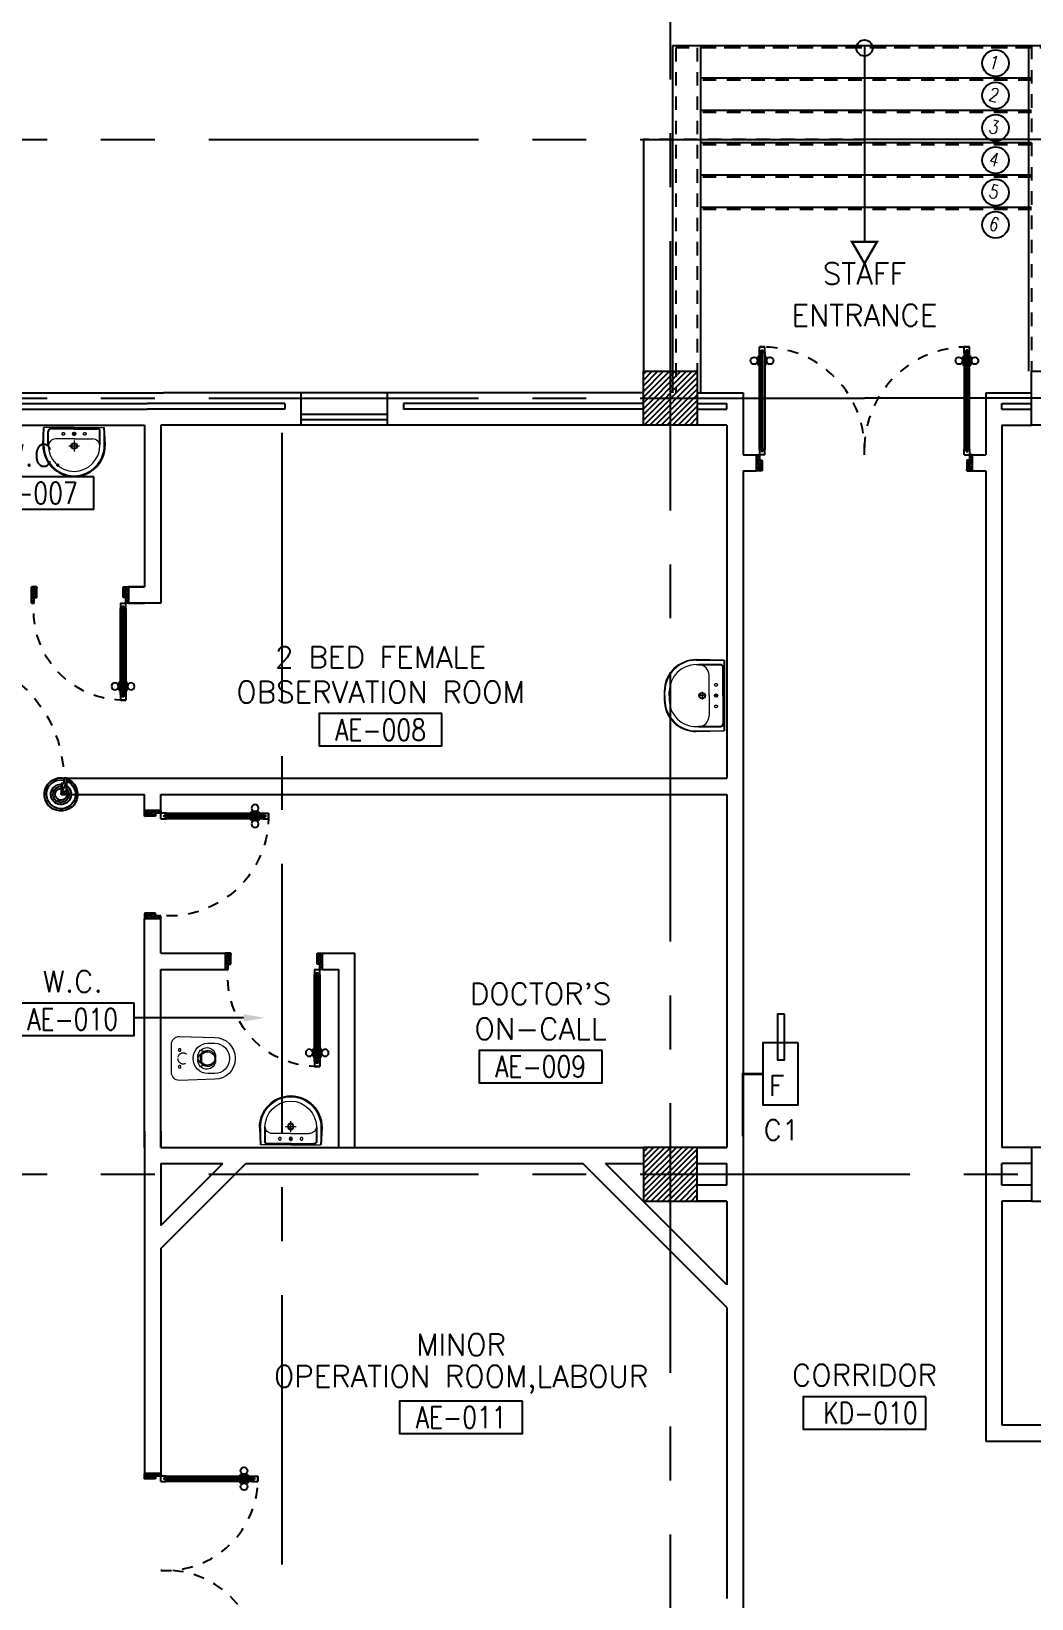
# Model space of a CAD drawing. Extents: x 417866.9 to 417960.2, y 43448 to 43538.2.
# Drawn here: x 417881.97 to 417891.25, y 43514.56 to 43529.1 of the extents above; entities that cross this region are included whole.
import ezdxf
from ezdxf.enums import TextEntityAlignment as Align

# ---------------------------------------------------------------- set-up
doc = ezdxf.new("R2010")
doc.units = 0
doc.header["$MEASUREMENT"] = 0
doc.header["$PDMODE"] = 3
doc.header["$PDSIZE"] = 0.1
for name, pattern in [('CENTERX2', [4, 2.5, -0.5, 0.5, -0.5]), ('DASHED', [0.75, 0.5, -0.25]), ('HIDDEN', [0.375, 0.25, -0.125]), ('HIDDEN2', [0.1875, 0.125, -0.0625])]:
    doc.linetypes.add(name, pattern=pattern)
doc.layers.get('0').update_dxf_attribs({"color": 11, "linetype": 'CONTINUOUS'})
doc.layers.get('DEFPOINTS').update_dxf_attribs({"color": 11, "linetype": 'CONTINUOUS'})
for name, color, linetype in [('AX-DIM', 11, 'CONTINUOUS'), ('AXES', 11, 'CENTERX2'), ('CANOPY-LN', 11, 'CONTINUOUS'), ('COL', 11, 'CONTINUOUS'), ('DOOR', 11, 'CONTINUOUS'), ('DOOR-DIM', 11, 'CONTINUOUS'), ('E-CCTV', 4, 'CONTINUOUS'), ('FIX', 11, 'CONTINUOUS'), ('HAT', 11, 'CONTINUOUS'), ('INSUL', 11, 'CONTINUOUS'), ('RM-BOX', 11, 'CONTINUOUS'), ('RM-IND', 11, 'CONTINUOUS'), ('RM-NAME', 11, 'CONTINUOUS'), ('RM-NO', 11, 'CONTINUOUS'), ('STR', 11, 'CONTINUOUS'), ('WALL', 11, 'CONTINUOUS'), ('WIN', 11, 'CONTINUOUS')]:
    doc.layers.add(name, color=color, linetype=linetype)
doc.styles.add('ROMANS', font='ROMANS.shx', dxfattribs={"width": 0.6})
doc.dimstyles.new('STANDARD in', dxfattribs={"dimtxt": 0.2, "dimasz": 0.1, "dimexe": 0.07, "dimexo": 0.05, "dimgap": 0.1, "dimtad": 1, "dimdec": 0, "dimlfac": 1000, "dimzin": 0, "dimdsep": 46, "dimtxsty": 'ROMANS', "dimblk": 'ARCHTICK', "dimcen": 0.05, "dimdle": 0.05, "dimclrd": 7, "dimclre": 7, "dimclrt": 2, "dimadec": 0, "dimazin": 0, "dimtfac": 1, "dimtdec": 0, "dimtmove": 2, "dimatfit": 3, "dimldrblk": 'ARCHTICK', "dimfxl": 0, "dimtolj": 1, "dimtzin": 0, "dimarcsym": 0})

# ---------------------------------------------------------------- blocks, each defined once
blk = doc.blocks.new('RM1')
at = {"layer": 'RM-BOX'}
blk.add_lwpolyline([(570, -200), (-570, -200), (-570, -500), (570, -500)], close=True, dxfattribs=at)
at = {"layer": 'RM-NAME', "style": 'ROMANS'}
for tag, p in [('ROOMNAME1', (0, 324)), ('ROOMNAME2', (0, 0))]:
    blk.add_attdef(tag, text='', height=200, dxfattribs=at).set_placement(p, align=Align.MIDDLE)
at = {"layer": 'RM-NO', "style": 'ROMANS', "width": 0.8}
blk.add_attdef('ROOMNO', text='', height=200, dxfattribs=at).set_placement((0, -350), align=Align.MIDDLE)
blk = doc.blocks.new('*X44')
at = {"color": 0}
for p, q in [((80579, 62336), (81044, 62801)), ((80579, 62389), (80991, 62801)), ((80579, 62442), (80938, 62801)), ((80579, 62495), (80885, 62801)), ((80579, 62548), (80832, 62801)), ((80579, 62601), (80779, 62801)), ((80579, 62654), (80726, 62801)), ((80579, 62707), (80673, 62801)), ((80579, 62760), (80620, 62801)), ((80597, 62301), (81079, 62783)), ((80650, 62301), (81079, 62730)), ((80703, 62301), (81079, 62677)), ((80756, 62301), (81079, 62624)), ((80810, 62301), (81079, 62571)), ((80863, 62301), (81079, 62518)), ((80916, 62301), (81079, 62465)), ((80969, 62301), (81079, 62412)), ((81022, 62301), (81079, 62359)), ((81075, 62301), (81079, 62306))]:
    blk.add_line(p, q, dxfattribs=at)
blk = doc.blocks.new('A$C010A25D0')
at = {"layer": 'DOOR', "color": 0, "linetype": 'ByBlock'}
for p, q in [((83, 2031), (83, 2038)), ((173, 2038), (83, 2038)), ((95, 2038), (95, 2047)), ((95, 2047), (160, 2047)), ((95, 2038), (160, 2038)), ((160, 2038), (160, 2047)), ((173, 2031), (173, 2038)), ((1000, 2056), (1000, 2031)), ((1000, 2056), (1150, 2056)), ((1150, 2006), (1150, 2056)), ((0, 2031), (0, 1981)), ((0, 1981), (0, 2031)), ((50, 2031), (0, 2031)), ((50, 1981), (0, 1981)), ((30, 2014), (30, 1998)), ((50, 2014), (30, 2014)), ((50, 1998), (30, 1998)), ((50, 2031), (50, 2014)), ((50, 1998), (50, 1981)), ((83, 1981), (83, 1974)), ((173, 1974), (83, 1974)), ((95, 1974), (95, 1965)), ((95, 1974), (160, 1974)), ((95, 1965), (160, 1965)), ((160, 1974), (160, 1965)), ((173, 1981), (173, 1974)), ((950, 2014), (950, 2031)), ((950, 2031), (1000, 2031)), ((970, 2014), (950, 2014)), ((950, 1981), (950, 1998)), ((950, 1998), (970, 1998)), ((1000, 1981), (950, 1981)), ((970, 1998), (970, 2014)), ((1000, 1981), (1000, 2031)), ((1000, 2031), (1050, 2031)), ((1050, 2031), (1050, 2006)), ((1050, 2006), (1150, 2006)), ((95, 147), (160, 147)), ((95, 138), (95, 147)), ((160, 138), (160, 147)), ((50, 131), (0, 131)), ((0, 131), (0, 81)), ((0, 81), (0, 131)), ((50, 81), (0, 81)), ((50, 114), (30, 114)), ((30, 98), (30, 114)), ((50, 98), (30, 98)), ((50, 114), (50, 131)), ((50, 81), (50, 98)), ((173, 138), (83, 138)), ((83, 131), (83, 138)), ((83, 81), (83, 74)), ((173, 74), (83, 74)), ((95, 138), (160, 138)), ((95, 74), (160, 74)), ((95, 74), (95, 65)), ((95, 65), (160, 65)), ((160, 74), (160, 65)), ((173, 131), (173, 138)), ((173, 81), (173, 74)), ((1000, 131), (950, 131)), ((950, 131), (950, 114)), ((950, 114), (970, 114)), ((970, 98), (950, 98)), ((950, 98), (950, 81)), ((950, 81), (1000, 81)), ((970, 114), (970, 98)), ((1000, 131), (1000, 81)), ((1000, 56), (1000, 81)), ((1000, 81), (1050, 81)), ((1000, 56), (1150, 56)), ((1050, 81), (1050, 106)), ((1050, 106), (1150, 106)), ((1150, 106), (1150, 56))]:
    blk.add_line(p, q, dxfattribs=at)
at = {"layer": 'DOOR', "color": 9, "linetype": 'ByBlock'}
for p, q in [((1150, 2006), (1037, 2056)), ((1150, 2006), (1110, 2056)), ((1150, 2006), (1050, 2019)), ((1150, 106), (1037, 56)), ((1150, 106), (1050, 93)), ((1150, 106), (1110, 56))]:
    blk.add_line(p, q, dxfattribs=at)
at = {"layer": 'DOOR', "linetype": 'ByBlock'}
for p, q in [((950, 2031), (50, 2031)), ((950, 2014), (50, 2014)), ((950, 1998), (50, 1998)), ((50, 1981), (950, 1981)), ((50, 131), (950, 131)), ((950, 114), (50, 114)), ((950, 98), (50, 98)), ((950, 81), (50, 81)), ((1150, 56), (1000, 56))]:
    blk.add_line(p, q, dxfattribs=at)
at = {"layer": 'DOOR', "color": 0, "linetype": 'ByBlock'}
for centre in [(128, 2079), (128, 1932), (128, 179), (128, 32)]:
    blk.add_circle(centre, 32.4, dxfattribs=at)
at = {"layer": 'DOOR', "color": 9, "linetype": 'ByBlock'}
for centre, radius, start, end in [((1150, 2006), 154, 161.1053, 166.2858), ((1150, 2006), 134, 158.1598, 169.28), ((1150, 2006), 114, 154.0838, 167.3774), ((1150, 2006), 94.4, 148.0182, 180), ((1150, 2006), 74.4, 137.7764, 180), ((1150, 2006), 54.4, 113.2074, 180), ((1150, 2006), 34.4, 90, 180), ((1150, 2006), 14.4, 90, 180), ((1150, 106), 154, 193.7142, 198.8947), ((1150, 106), 134, 190.72, 201.8402), ((1150, 106), 114, 192.6226, 205.9162), ((1150, 106), 94.4, 180, 211.9818), ((1150, 106), 74.4, 180, 222.2236), ((1150, 106), 54.4, 180, 246.7926), ((1150, 106), 34.4, 180, 270), ((1150, 106), 14.4, 180, 270)]:
    blk.add_arc(centre, radius, start, end, dxfattribs=at)
at = {"layer": 'DOOR', "linetype": 'HIDDEN', "ltscale": 0.5}
for centre, start, end in [((951, 2006), 178.494, 272.9568), ((951, 106), 87.0432, 181.506)]:
    blk.add_arc(centre, 951, start, end, dxfattribs=at)
at = {"layer": 'WALL'}
blk.add_line((1000, 56), (1150, 56), dxfattribs=at)
blk = doc.blocks.new('*X43')
at = {"color": 0}
for p, q in [((80579, 69548), (81032, 70001)), ((80579, 69601), (80979, 70001)), ((80579, 69654), (80926, 70001)), ((80579, 69707), (80873, 70001)), ((80579, 69760), (80820, 70001)), ((80579, 69814), (80767, 70001)), ((80579, 69867), (80714, 70001)), ((80579, 69920), (80661, 70001)), ((80579, 69973), (80608, 70001)), ((80585, 69501), (81079, 69995)), ((80638, 69501), (81079, 69942)), ((80691, 69501), (81079, 69889)), ((80744, 69501), (81079, 69836)), ((80797, 69501), (81079, 69783)), ((80850, 69501), (81079, 69730)), ((80903, 69501), (81079, 69677)), ((80956, 69501), (81079, 69624)), ((81009, 69501), (81079, 69571)), ((81062, 69501), (81079, 69518))]:
    blk.add_line(p, q, dxfattribs=at)
blk = doc.blocks.new('_ARCHTICK')
at = {"color": 0, "linetype": 'ByBlock', "const_width": 0.15}
blk.add_lwpolyline([(-0.5, -0.5), (0.5, 0.5)], dxfattribs=at)
blk = doc.blocks.new('*D136')
at = {"layer": 'AX-DIM', "color": 7, "lineweight": -2}
for p, q in [((417873.497, 43534.597), (417873.497, 43537.15)), ((417948.187, 43524.951), (417948.187, 43537.15)), ((417873.447, 43537.08), (417948.237, 43537.08))]:
    blk.add_line(p, q, dxfattribs=at)
at = {"layer": 'DEFPOINTS', "color": 0}
for p in [(417948.187, 43537.08), (417873.497, 43534.547), (417948.187, 43524.901)]:
    blk.add_point(p, dxfattribs=at)
at = {"layer": 'AX-DIM', "color": 7, "lineweight": -2, "xscale": 0.1, "yscale": 0.1, "zscale": 0.1, "rotation": 180}
blk.add_blockref('_ARCHTICK', (417873.497, 43537.08), dxfattribs=at)
at = {"layer": 'AX-DIM', "color": 7, "lineweight": -2, "xscale": 0.1, "yscale": 0.1, "zscale": 0.1}
blk.add_blockref('_ARCHTICK', (417948.187, 43537.08), dxfattribs=at)
at = {"layer": 'AX-DIM', "color": 2, "insert": (417910.842, 43537.28), "char_height": 0.2, "attachment_point": 5, "style": 'ROMANS'}
blk.add_mtext('\\A1;74690', dxfattribs=at)
blk = doc.blocks.new('A$C24ED45A6')
at = {"layer": 'DOOR', "color": 0, "linetype": 'ByBlock'}
for p, q in [((909, 1055), (909, 990)), ((918, 1055), (909, 1055)), ((918, 978), (918, 1068)), ((925, 1068), (918, 1068)), ((918, 1055), (918, 990)), ((925, 1100), (925, 1150)), ((925, 1150), (975, 1150)), ((975, 1150), (925, 1150)), ((942, 1100), (925, 1100)), ((942, 1100), (942, 1120)), ((958, 1120), (942, 1120)), ((958, 1100), (958, 1120)), ((975, 1100), (958, 1100)), ((975, 1100), (975, 1150)), ((975, 1068), (982, 1068)), ((982, 978), (982, 1068)), ((982, 1055), (982, 990)), ((982, 1055), (991, 1055)), ((991, 1055), (991, 990)), ((918, 990), (909, 990)), ((925, 978), (918, 978)), ((975, 978), (982, 978)), ((982, 990), (991, 990)), ((0, 0), (0, 150)), ((0, 150), (25, 150)), ((25, 150), (25, 100)), ((925, 150), (925, 200)), ((925, 200), (942, 200)), ((925, 150), (975, 150)), ((942, 200), (942, 180)), ((942, 180), (958, 180)), ((958, 180), (958, 200)), ((958, 200), (975, 200)), ((975, 200), (975, 150)), ((1000, 150), (975, 150)), ((975, 150), (975, 100)), ((1000, 150), (1000, 0)), ((50, 0), (0, 0)), ((25, 100), (50, 100)), ((50, 100), (50, 0)), ((975, 100), (950, 100)), ((950, 100), (950, 0)), ((950, 0), (1000, 0))]:
    blk.add_line(p, q, dxfattribs=at)
at = {"layer": 'DOOR', "linetype": 'ByBlock'}
for p, q in [((925, 1100), (925, 200)), ((942, 200), (942, 1100)), ((958, 200), (958, 1100)), ((975, 200), (975, 1100))]:
    blk.add_line(p, q, dxfattribs=at)
at = {"layer": 'DOOR', "color": 9, "linetype": 'ByBlock'}
for p, q in [((50, 0), (0, 114)), ((50, 0), (0, 40)), ((50, 0), (37, 100)), ((950, 0), (1000, 114)), ((950, 0), (963, 100)), ((950, 0), (1000, 40))]:
    blk.add_line(p, q, dxfattribs=at)
at = {"layer": 'DOOR', "color": 0, "linetype": 'ByBlock'}
for centre in [(876, 1023), (1024, 1023)]:
    blk.add_circle(centre, 32.4, dxfattribs=at)
at = {"layer": 'DOOR', "linetype": 'HIDDEN', "ltscale": 0.5}
blk.add_arc((950, 222), 928, 88.456, 184.4816, dxfattribs=at)
at = {"layer": 'DOOR', "color": 9, "linetype": 'ByBlock'}
for centre, radius, start, end in [((50, 0), 154, 103.7142, 108.8947), ((950, 0), 154, 71.1053, 76.2858), ((50, 0), 134, 100.72, 111.8402), ((50, 0), 114, 102.6226, 115.9162), ((50, 0), 94.4, 90, 121.9818), ((50, 0), 74.4, 90, 132.2236), ((50, 0), 54.4, 90, 156.7926), ((50, 0), 34.4, 90, 180), ((50, 0), 14.4, 90, 180), ((950, 0), 94.4, 58.0182, 90), ((950, 0), 74.4, 47.7764, 90), ((950, 0), 54.4, 23.2074, 90), ((950, 0), 34.4, 0, 90), ((950, 0), 14.4, 0, 90), ((950, 0), 134, 68.1598, 79.28), ((950, 0), 114, 64.0838, 77.3774)]:
    blk.add_arc(centre, radius, start, end, dxfattribs=at)
at = {"layer": 'WALL'}
blk.add_line((1000, 0), (1000, 150), dxfattribs=at)
blk = doc.blocks.new('A$C272A55A0')
at = {"layer": 'DOOR', "color": 0, "linetype": 'ByBlock'}
for p, q in [((0, 900), (0, 1050)), ((50, 1050), (0, 1050)), ((50, 950), (50, 1050)), ((1750, 950), (1750, 1050)), ((1750, 1050), (1800, 1050)), ((1800, 1050), (1800, 900)), ((0, 900), (25, 900)), ((25, 950), (50, 950)), ((25, 900), (25, 950)), ((75, 900), (25, 900)), ((25, 850), (25, 900)), ((75, 900), (75, 850)), ((1725, 900), (1775, 900)), ((1725, 900), (1725, 850)), ((1775, 950), (1750, 950)), ((1775, 900), (1775, 950)), ((1800, 900), (1775, 900)), ((1775, 850), (1775, 900)), ((42, 850), (25, 850)), ((58, 870), (42, 870)), ((42, 870), (42, 850)), ((58, 850), (58, 870)), ((75, 850), (58, 850)), ((1725, 850), (1742, 850)), ((1742, 870), (1758, 870)), ((1742, 850), (1742, 870)), ((1758, 870), (1758, 850)), ((1758, 850), (1775, 850)), ((1718, 160), (1709, 160)), ((1709, 95), (1709, 160)), ((1725, 173), (1718, 173)), ((1718, 173), (1718, 83)), ((1718, 95), (1718, 160)), ((1775, 173), (1782, 173)), ((1782, 173), (1782, 83)), ((1782, 160), (1791, 160)), ((1782, 95), (1782, 160)), ((1791, 95), (1791, 160)), ((25, 50), (42, 50)), ((25, 50), (25, 0)), ((25, 0), (75, 0)), ((75, 0), (25, 0)), ((42, 50), (42, 30)), ((42, 30), (58, 30)), ((58, 50), (75, 50)), ((58, 50), (58, 30)), ((75, 50), (75, 0)), ((1718, 95), (1709, 95)), ((1725, 83), (1718, 83)), ((1742, 50), (1725, 50)), ((1725, 50), (1725, 0)), ((1775, 0), (1725, 0)), ((1725, 0), (1775, 0)), ((1742, 50), (1742, 30)), ((1758, 30), (1742, 30)), ((1775, 50), (1758, 50)), ((1758, 50), (1758, 30)), ((1775, 83), (1782, 83)), ((1775, 50), (1775, 0)), ((1782, 95), (1791, 95))]:
    blk.add_line(p, q, dxfattribs=at)
at = {"layer": 'DOOR', "color": 9, "linetype": 'ByBlock'}
for p, q in [((50, 1050), (0, 1010)), ((50, 1050), (0, 937)), ((50, 1050), (37, 950)), ((1750, 1050), (1800, 1010)), ((1750, 1050), (1800, 937)), ((1750, 1050), (1763, 950))]:
    blk.add_line(p, q, dxfattribs=at)
at = {"layer": 'DOOR', "linetype": 'ByBlock'}
for p, q in [((25, 850), (25, 50)), ((42, 850), (42, 50)), ((58, 850), (58, 50)), ((75, 50), (75, 850)), ((1725, 50), (1725, 850)), ((1742, 850), (1742, 50)), ((1758, 850), (1758, 50)), ((1775, 850), (1775, 50))]:
    blk.add_line(p, q, dxfattribs=at)
at = {"layer": 'DOOR', "color": 0, "linetype": 'ByBlock'}
for centre in [(1676, 128), (1824, 128)]:
    blk.add_circle(centre, 32.4, dxfattribs=at)
at = {"layer": 'DOOR', "color": 9, "linetype": 'ByBlock'}
for centre, radius, start, end in [((50, 1050), 54.4, 203.2074, 270), ((50, 1050), 34.4, 180, 270), ((50, 1050), 14.4, 180, 270), ((1750, 1050), 14.4, 270, 0), ((1750, 1050), 34.4, 270, 0), ((1750, 1050), 54.4, 270, 336.7926), ((50, 1050), 74.4, 227.7764, 270), ((50, 1050), 94.4, 238.0182, 270), ((50, 1050), 114, 244.0838, 257.3774), ((50, 1050), 134, 248.1598, 259.28), ((50, 1050), 154, 251.1053, 256.2858), ((1750, 1050), 74.4, 270, 312.2236), ((1750, 1050), 94.4, 270, 301.9818), ((1750, 1050), 114, 282.6226, 295.9162), ((1750, 1050), 134, 280.72, 291.8402), ((1750, 1050), 154, 283.7142, 288.8947)]:
    blk.add_arc(centre, radius, start, end, dxfattribs=at)
at = {"layer": 'DOOR', "linetype": 'HIDDEN', "ltscale": 0.5}
for centre, start, end in [((50, 851), 268.3174, 3.2965), ((1750, 851), 176.7035, 271.6826)]:
    blk.add_arc(centre, 851, start, end, dxfattribs=at)
at = {"layer": 'WALL', "linetype": 'ByBlock'}
blk.add_line((1800, 900), (1800, 1050), dxfattribs=at)
blk = doc.blocks.new('LAV1')
at = {"layer": 'FIX', "linetype": 'ByBlock', "ltscale": 0.3}
for p, q in [((-287, 210), (-280, 50)), ((-240, 210), (-240, 85)), ((240, 210), (240, 85)), ((287, 210), (280, 50)), ((0, 60), (-215, 60)), ((0, 60), (215, 60))]:
    blk.add_line(p, q, dxfattribs=at)
at = {"layer": 'FIX', "linetype": 'Continuous', "lineweight": 20}
for p, q in [((-280, 210), (-280, 50)), ((0, 155), (-170, 155)), ((0, 155), (170, 155)), ((280, 210), (280, 50)), ((0, 50), (-280, 50)), ((0, 50), (-247, 50)), ((0, 50), (280, 50)), ((0, 50), (247, 50))]:
    blk.add_line(p, q, dxfattribs=at)
at = {"layer": 'FIX', "linetype": 'DASHED', "lineweight": 20, "ltscale": 0.05}
for p, q in [((50, 220), (-50, 220)), ((0, 170), (0, 270)), ((0, 170), (0, 270))]:
    blk.add_line(p, q, dxfattribs=at)
at = {"layer": 'FIX', "lineweight": 20}
for p, q in [((16, 107), (-15, 107)), ((0, 92), (0, 123))]:
    blk.add_line(p, q, dxfattribs=at)
for centre, radius in [((0, 220), 29.5), ((0, 220), 22.5), ((0, 107), 15.5)]:
    blk.add_circle(centre, radius, dxfattribs=at)
at = {"layer": 'FIX', "linetype": 'HIDDEN', "lineweight": 20, "ltscale": 0.05}
for centre in [(-100, 107), (100, 107)]:
    blk.add_circle(centre, 12.4, dxfattribs=at)
at = {"layer": 'FIX', "linetype": 'ByBlock', "ltscale": 0.3}
for centre, radius, start, end in [((5, 212), 292, 90.9964, 180.3903), ((-5, 212), 292, 359.6097, 89.0036), ((-215, 85), 25, 180, 270), ((215, 85), 25, 270, 0)]:
    blk.add_arc(centre, radius, start, end, dxfattribs=at)
at = {"layer": 'FIX', "linetype": 'Continuous', "lineweight": 20}
for centre, radius, start, end in [((5, 212), 285, 91.0202, 180.4), ((5, 212), 245, 91.1813, 180.4657), ((-5, 212), 285, 359.6, 88.9798), ((-5, 212), 245, 359.5343, 88.8187), ((-170, 225), 70, 180, 270), ((170, 225), 70, 270, 0)]:
    blk.add_arc(centre, radius, start, end, dxfattribs=at)
blk = doc.blocks.new('WC1')
at = {"layer": 'FIX', "lineweight": 20}
for p, q in [((35, 204), (-293, 194)), ((-482, 5), (-482, -5)), ((-429, 5), (-429, -5)), ((-289, 24), (-295, 0)), ((-295, 0), (-289, -24)), ((-230, 141), (-293, 141)), ((-150, 76), (-245, 60)), ((-94, 5), (-94, -5)), ((108, 0), (108, 131)), ((108, -131), (108, 0)), ((-293, -141), (-230, -141)), ((-245, -60), (-150, -76)), ((-293, -194), (35, -204)), ((32, -204), (35, -204))]:
    blk.add_line(p, q, dxfattribs=at)
at = {"layer": 'FIX', "linetype": 'Continuous', "lineweight": 20}
blk.add_line((-175, -47), (-175, 45), dxfattribs=at)
at = {"layer": 'FIX', "linetype": 'HIDDEN2', "lineweight": 20, "ltscale": 0.3}
blk.add_circle((0, 0), 49.8, dxfattribs=at)
at = {"layer": 'FIX', "linetype": 'HIDDEN', "lineweight": 20, "ltscale": 0.05}
for centre in [(32, 78), (32, -77)]:
    blk.add_circle(centre, 11.6, dxfattribs=at)
at = {"layer": 'FIX', "lineweight": 20}
for centre, radius, start, end in [((-293, 5), 189, 90, 180), ((35, 131), 73, 360, 90), ((-293, 5), 136, 90, 180), ((-228, -7), 68.2, 128.9242, 152.8468), ((-219, -18), 82, 108.496, 128.9242), ((-230, 5), 136, 360, 90), ((-293, -5), 189, 180, 270), ((-293, -5), 136, 180, 270), ((-228, 7), 68.2, 207.1532, 231.0758), ((-219, 18), 82, 231.0758, 251.504), ((-230, -5), 136, 270, 0), ((35, -131), 73, 270, 0)]:
    blk.add_arc(centre, radius, start, end, dxfattribs=at)
at = {"layer": 'FIX', "linetype": 'Continuous', "lineweight": 20}
for centre, start, end in [((-198, 46), 357.6662, 91.6121), ((-197, -46), 268.3879, 2.3338)]:
    blk.add_arc(centre, 22.3, start, end, dxfattribs=at)
blk = doc.blocks.new('LAV-003')
at = {"layer": 'FIX', "linetype": 'ByBlock'}
blk.add_line((-328, -25), (328, -25), dxfattribs=at)
at = {"layer": 'FIX', "linetype": 'Continuous', "lineweight": 20}
for p, q in [((-328, -285), (-328, -25)), ((328, -285), (328, -25)), ((-288, -285), (-288, -265)), ((0, -165), (-187, -165)), ((0, -165), (187, -165)), ((287, -285), (287, -265)), ((0, -535), (-38, -535)), ((0, -575), (-38, -575)), ((0, -535), (38, -535)), ((0, -575), (38, -575))]:
    blk.add_line(p, q, dxfattribs=at)
at = {"layer": 'FIX', "linetype": 'ByBlock', "ltscale": 0.3}
for p, q in [((-288, -265), (-288, -60)), ((0, -35), (-262, -35)), ((0, -35), (262, -35)), ((287, -265), (287, -60))]:
    blk.add_line(p, q, dxfattribs=at)
at = {"layer": 'FIX', "lineweight": 20}
for p, q in [((-16, -101), (15, -101)), ((0, -85), (0, -116))]:
    blk.add_line(p, q, dxfattribs=at)
at = {"layer": 'FIX', "linetype": 'DASHED', "lineweight": 20, "ltscale": 0.04}
for p, q in [((-36, -230), (37, -230)), ((0, -194), (0, -266))]:
    blk.add_line(p, q, dxfattribs=at)
at = {"layer": 'FIX', "linetype": 'Continuous', "lineweight": 20}
blk.add_lwpolyline([(295, -25), (0, -25), (-328, -25), (-334, -285, 0.414214), (-38, -582), (0, -582), (38, -582, 0.414214), (334, -285), (328, -25), (0, -25)], format="xyb", dxfattribs=at)
at = {"layer": 'FIX', "linetype": 'HIDDEN', "lineweight": 20, "ltscale": 0.05}
for centre in [(-100, -101), (100, -101)]:
    blk.add_circle(centre, 12.4, dxfattribs=at)
at = {"layer": 'FIX', "lineweight": 20}
for centre, radius in [((0, -101), 15.5), ((0, -230), 29.5), ((0, -230), 22.5)]:
    blk.add_circle(centre, radius, dxfattribs=at)
at = {"layer": 'FIX', "linetype": 'ByBlock', "ltscale": 0.3}
for centre, start, end in [((-262, -60), 90, 180), ((262, -60), 0, 90)]:
    blk.add_arc(centre, 25, start, end, dxfattribs=at)
at = {"layer": 'FIX', "linetype": 'Continuous', "lineweight": 20}
for centre, radius, start, end in [((-38, -285), 290, 180, 270), ((-38, -285), 250, 180, 270), ((-187, -265), 100, 90, 180), ((38, -285), 290, 270, 0), ((38, -285), 250, 270, 0), ((187, -265), 100, 0, 90)]:
    blk.add_arc(centre, radius, start, end, dxfattribs=at)
blk = doc.blocks.new('DOOR100')
at = {"layer": 'DOOR', "color": 7, "linetype": 'ByBlock'}
for p, q in [((-91, 1205), (-91, 1140)), ((-82, 1205), (-91, 1205)), ((-82, 1128), (-82, 1218)), ((-75, 1218), (-82, 1218)), ((-82, 1205), (-82, 1140)), ((-75, 1250), (-75, 1300)), ((-75, 1300), (-25, 1300)), ((-25, 1300), (-75, 1300)), ((-58, 1250), (-75, 1250)), ((-58, 1250), (-58, 1270)), ((-42, 1270), (-58, 1270)), ((-42, 1250), (-42, 1270)), ((-25, 1250), (-42, 1250)), ((-25, 1250), (-25, 1300)), ((-25, 1218), (-18, 1218)), ((-18, 1128), (-18, 1218)), ((-18, 1205), (-18, 1140)), ((-18, 1205), (-9, 1205)), ((-9, 1205), (-9, 1140)), ((-82, 1140), (-91, 1140)), ((-75, 1128), (-82, 1128)), ((-25, 1128), (-18, 1128)), ((-18, 1140), (-9, 1140)), ((-1200, 0), (-1200, 150)), ((-1200, 150), (-1175, 150)), ((-1200, 150), (-1200, 0)), ((-1175, 150), (-1175, 100)), ((-75, 200), (-58, 200)), ((-75, 150), (-75, 200)), ((-75, 150), (-25, 150)), ((-58, 200), (-58, 180)), ((-58, 180), (-42, 180)), ((-42, 200), (-25, 200)), ((-42, 180), (-42, 200)), ((-25, 200), (-25, 150)), ((0, 150), (-25, 150)), ((-25, 150), (-25, 100)), ((0, 0), (0, 150)), ((0, 150), (0, 0)), ((-1150, 0), (-1200, 114)), ((-1150, 0), (-1200, 40)), ((-1150, 0), (-1200, 0)), ((-1175, 100), (-1150, 100)), ((-1150, 0), (-1163, 100)), ((-1150, 100), (-1150, 0)), ((-50, 0), (0, 114)), ((-50, 100), (-50, 0)), ((-50, 0), (-37, 100)), ((-25, 100), (-50, 100)), ((-50, 0), (0, 40)), ((-50, 0), (0, 0))]:
    blk.add_line(p, q, dxfattribs=at)
at = {"layer": 'DOOR', "linetype": 'ByBlock'}
for p, q in [((-75, 1250), (-75, 200)), ((-58, 200), (-58, 1250)), ((-42, 200), (-42, 1250)), ((-25, 200), (-25, 1250))]:
    blk.add_line(p, q, dxfattribs=at)
at = {"layer": 'DOOR', "color": 7, "linetype": 'ByBlock'}
for centre in [(-124, 1173), (24, 1173)]:
    blk.add_circle(centre, 32.4, dxfattribs=at)
at = {"layer": 'DOOR', "linetype": 'HIDDEN', "ltscale": 0.5}
blk.add_arc((-25, 150), 1150, 90, 180, dxfattribs=at)
at = {"layer": 'DOOR', "color": 7, "linetype": 'ByBlock'}
for centre, radius, start, end in [((-1150, 0), 154, 103.7142, 108.8947), ((-50, 0), 154, 71.1053, 76.2858), ((-1150, 0), 134, 100.72, 111.8402), ((-1150, 0), 94.4, 90, 121.9818), ((-1150, 0), 74.4, 90, 132.2236), ((-1150, 0), 54.4, 90, 156.7926), ((-1150, 0), 34.4, 90, 180), ((-1150, 0), 14.4, 90, 180), ((-50, 0), 94.4, 58.0182, 90), ((-50, 0), 74.4, 47.7764, 90), ((-50, 0), 54.4, 23.2074, 90), ((-50, 0), 34.4, 0, 90), ((-50, 0), 14.4, 0, 90), ((-50, 0), 134, 68.1598, 79.28), ((-50, 0), 114, 64.0838, 77.3774)]:
    blk.add_arc(centre, radius, start, end, dxfattribs=at)
blk = doc.blocks.new('DOOR90')
at = {"layer": 'DOOR', "color": 7, "linetype": 'ByBlock'}
for p, q in [((-150, 0), (0, 0)), ((-150, 0), (-150, -25)), ((0, -50), (-114, 0)), ((0, -50), (-40, 0)), ((0, -50), (0, 0)), ((-1000, -25), (-1050, -25)), ((-1050, -75), (-1050, -25)), ((-1050, -25), (-1050, -75)), ((-1000, -75), (-1050, -75)), ((-1000, -42), (-1020, -42)), ((-1020, -42), (-1020, -58)), ((-1000, -58), (-1020, -58)), ((-1000, -25), (-1000, -42)), ((-1000, -58), (-1000, -75)), ((-878, -18), (-968, -18)), ((-968, -25), (-968, -18)), ((-968, -75), (-968, -82)), ((-878, -82), (-968, -82)), ((-955, -9), (-890, -9)), ((-955, -18), (-955, -9)), ((-955, -18), (-890, -18)), ((-955, -82), (-890, -82)), ((-955, -82), (-955, -91)), ((-955, -91), (-890, -91)), ((-890, -18), (-890, -9)), ((-890, -82), (-890, -91)), ((-878, -25), (-878, -18)), ((-878, -75), (-878, -82)), ((-200, -25), (-150, -25)), ((-200, -42), (-200, -25)), ((-180, -42), (-200, -42)), ((-200, -58), (-180, -58)), ((-200, -75), (-200, -58)), ((-150, -75), (-200, -75)), ((-180, -58), (-180, -42)), ((-150, -25), (-100, -25)), ((-150, -75), (-150, -25)), ((-100, -25), (-100, -50)), ((0, -50), (-100, -37)), ((-100, -50), (0, -50)), ((0, -850), (-114, -900)), ((-100, -875), (-100, -850)), ((0, -850), (-100, -863)), ((-100, -850), (0, -850)), ((0, -850), (-40, -900)), ((0, -850), (0, -900)), ((-150, -875), (-100, -875)), ((-150, -900), (-150, -875)), ((-150, -900), (0, -900)), ((0, -900), (-150, -900))]:
    blk.add_line(p, q, dxfattribs=at)
at = {"layer": 'DOOR', "linetype": 'ByBlock'}
for p, q in [((-200, -25), (-1000, -25)), ((-200, -42), (-1000, -42)), ((-200, -58), (-1000, -58)), ((-1000, -75), (-200, -75))]:
    blk.add_line(p, q, dxfattribs=at)
at = {"layer": 'DOOR', "color": 7, "linetype": 'ByBlock'}
for centre in [(-923, 24), (-923, -124)]:
    blk.add_circle(centre, 32.4, dxfattribs=at)
for centre, radius, start, end in [((0, -50), 154, 161.1053, 166.2858), ((0, -50), 94.4, 148.0182, 180), ((0, -50), 134, 158.1598, 169.28), ((0, -50), 114, 154.0838, 167.3774), ((0, -50), 74.4, 137.7764, 180), ((0, -50), 54.4, 113.2074, 180), ((0, -50), 34.4, 90, 180), ((0, -50), 14.4, 90, 180), ((0, -850), 94.4, 180, 211.9818), ((0, -850), 74.4, 180, 222.2236), ((0, -850), 54.4, 180, 246.7926), ((0, -850), 34.4, 180, 270), ((0, -850), 14.4, 180, 270), ((0, -850), 154, 193.7142, 198.8947), ((0, -850), 134, 190.72, 201.8402)]:
    blk.add_arc(centre, radius, start, end, dxfattribs=at)
at = {"layer": 'DOOR', "linetype": 'HIDDEN', "ltscale": 0.5}
blk.add_arc((-222, -50), 828, 178.2701, 275.003, dxfattribs=at)

msp = doc.modelspace()

# ---------------------------------------------------------------- linework, layer by layer
at = {"layer": 'AXES'}
for p, q in [((417887.8966, 43448.6529), (417887.8966, 43537.5491)), ((417867.6171, 43528.0943), (417889.6966, 43528.0943)), ((417959.5194, 43528.0943), (417889.6966, 43528.0943)), ((417867.6171, 43525.6943), (417889.6966, 43525.6943)), ((417959.5194, 43525.6943), (417889.6966, 43525.6943)), ((417884.2966, 43466.8743), (417884.2966, 43525.4443)), ((417867.6171, 43518.4943), (417959.5152, 43518.4943))]:
    msp.add_line(p, q, dxfattribs=at)
at = {"layer": 'CANOPY-LN', "linetype": 'HIDDEN2'}
for p, q in [((417887.6466, 43528.0943), (417887.6466, 43525.9443)), ((417891.7466, 43528.0943), (417887.6466, 43528.0943))]:
    msp.add_line(p, q, dxfattribs=at)
at = {"layer": 'COL'}
for p, q in [((417887.6466, 43518.7443), (417887.6466, 43518.2443)), ((417888.1466, 43518.7443), (417887.6466, 43518.7443)), ((417888.1466, 43518.2443), (417888.1466, 43518.7443)), ((417887.6466, 43518.2443), (417888.1466, 43518.2443))]:
    msp.add_line(p, q, dxfattribs=at)
for points in [[(417887.6466, 43525.4443), (417887.6466, 43525.9443), (417888.1466, 43525.9443), (417888.1466, 43525.4443)], [(417891.2466, 43525.4443), (417891.2466, 43525.9443), (417891.7466, 43525.9443), (417891.7466, 43525.4443)], [(417891.2466, 43518.7443), (417891.2466, 43518.2443), (417891.7466, 43518.2443), (417891.7466, 43518.7443)]]:
    msp.add_lwpolyline(points, close=True, dxfattribs=at)
at = {"layer": 'E-CCTV', "color": 4, "const_width": 0.025}
msp.add_lwpolyline([(417888.7581, 43519.4261), (417888.5716, 43519.4261), (417888.5716, 43518.8477)], dxfattribs=at)
at = {"layer": 'E-CCTV', "color": 4, "linetype": 'Continuous'}
for points in [[(417888.9533, 43519.9834), (417888.9533, 43519.5535), (417888.8929, 43519.5535), (417888.8929, 43519.9834)], [(417889.0801, 43519.7155), (417889.0801, 43519.1366), (417888.7581, 43519.1366), (417888.7581, 43519.7155)]]:
    msp.add_3dface(points, dxfattribs=at)
at = {"layer": 'FIX', "color": 32, "linetype": 'ByBlock', "ltscale": 0.3}
for p, q in [((417882.0809, 43525.2613), (417882.0879, 43525.4213)), ((417882.1279, 43525.2613), (417882.1279, 43525.3863)), ((417882.3679, 43525.4113), (417882.1529, 43525.4113)), ((417882.3679, 43525.4113), (417882.5829, 43525.4113)), ((417882.6079, 43525.2613), (417882.6079, 43525.3863)), ((417882.6549, 43525.2613), (417882.6479, 43525.4213))]:
    msp.add_line(p, q, dxfattribs=at)
at = {"layer": 'FIX', "linetype": 'Continuous', "lineweight": 20}
for p, q in [((417882.0879, 43525.2613), (417882.0879, 43525.4213)), ((417882.3679, 43525.4213), (417882.0879, 43525.4213)), ((417882.3679, 43525.4213), (417882.1205, 43525.4213)), ((417882.3679, 43525.4213), (417882.6479, 43525.4213)), ((417882.3679, 43525.4213), (417882.6152, 43525.4213)), ((417882.6479, 43525.2613), (417882.6479, 43525.4213)), ((417882.3679, 43525.3163), (417882.1979, 43525.3163)), ((417882.3679, 43525.3163), (417882.5379, 43525.3163))]:
    msp.add_line(p, q, dxfattribs=at)
at = {"layer": 'FIX', "color": 32, "lineweight": 20}
for p, q in [((417882.3522, 43525.3638), (417882.3833, 43525.3638)), ((417882.3679, 43525.3794), (417882.3679, 43525.3483))]:
    msp.add_line(p, q, dxfattribs=at)
at = {"layer": 'FIX', "color": 32, "linetype": 'DASHED', "lineweight": 20, "ltscale": 0.05}
for p, q in [((417882.3183, 43525.2513), (417882.4183, 43525.2513)), ((417882.3683, 43525.3013), (417882.3683, 43525.2013)), ((417882.3683, 43525.3013), (417882.3683, 43525.2013))]:
    msp.add_line(p, q, dxfattribs=at)
at = {"layer": 'FIX', "color": 32, "linetype": 'HIDDEN', "lineweight": 20, "ltscale": 0.05}
for centre in [(417882.2679, 43525.3638), (417882.4679, 43525.3638)]:
    msp.add_circle(centre, 0.0124, dxfattribs=at)
at = {"layer": 'FIX', "lineweight": 20}
for centre, radius in [((417882.3679, 43525.3638), 0.0155), ((417882.3683, 43525.2513), 0.0295), ((417882.3683, 43525.2513), 0.0225)]:
    msp.add_circle(centre, radius, dxfattribs=at)
at = {"layer": 'FIX', "color": 32, "linetype": 'ByBlock', "ltscale": 0.3}
for centre, radius, start, end in [((417882.1529, 43525.3863), 0.025, 90, 180), ((417882.5829, 43525.3863), 0.025, 0, 90), ((417882.3729, 43525.2593), 0.2921, 179.60965, 269.00362), ((417882.3628, 43525.2593), 0.2921, 270.99638, 0.39035)]:
    msp.add_arc(centre, radius, start, end, dxfattribs=at)
at = {"layer": 'FIX', "linetype": 'Continuous', "lineweight": 20}
for centre, radius, start, end in [((417882.3729, 43525.2593), 0.2851, 179.60002, 268.97983), ((417882.3729, 43525.2593), 0.2451, 179.53434, 268.81866), ((417882.1979, 43525.2463), 0.07, 90, 180), ((417882.3628, 43525.2593), 0.2851, 271.02017, 0.39998), ((417882.3628, 43525.2593), 0.2451, 271.18134, 0.46566), ((417882.5379, 43525.2463), 0.07, 0, 90)]:
    msp.add_arc(centre, radius, start, end, dxfattribs=at)
at = {"layer": 'INSUL'}
for p, q in [((417880.9466, 43525.6443), (417883.0466, 43525.6443)), ((417880.9466, 43525.5943), (417883.0466, 43525.5943)), ((417884.3216, 43525.6443), (417883.0466, 43525.6443)), ((417884.3216, 43525.5943), (417883.0466, 43525.5943)), ((417884.3216, 43525.6443), (417884.3216, 43525.5943)), ((417887.6466, 43525.6443), (417885.4216, 43525.6443)), ((417885.4216, 43525.6443), (417885.4216, 43525.5943)), ((417887.6466, 43525.5943), (417885.4216, 43525.5943)), ((417888.1466, 43525.6443), (417888.4216, 43525.6443)), ((417888.1466, 43525.6443), (417888.4216, 43525.6443)), ((417888.1466, 43525.6443), (417888.4216, 43525.6443)), ((417888.1466, 43525.5943), (417888.4216, 43525.5943)), ((417888.1466, 43525.5943), (417888.4216, 43525.5943)), ((417888.1466, 43525.5943), (417888.4216, 43525.5943)), ((417888.4216, 43525.5943), (417888.4216, 43525.6443)), ((417888.4216, 43525.5943), (417888.4216, 43525.6443)), ((417888.4216, 43525.5943), (417888.4216, 43525.6443)), ((417888.4216, 43525.5943), (417888.4216, 43525.6443)), ((417890.9716, 43525.5943), (417890.9716, 43525.6443)), ((417890.9716, 43525.6443), (417891.2466, 43525.6443)), ((417890.9716, 43525.6443), (417891.2466, 43525.6443)), ((417890.9716, 43525.5943), (417890.9716, 43525.6443)), ((417890.9716, 43525.5943), (417890.9716, 43525.6443)), ((417890.9716, 43525.5943), (417891.2466, 43525.5943)), ((417890.9716, 43525.5943), (417891.2466, 43525.5943))]:
    msp.add_line(p, q, dxfattribs=at)
at = {"layer": 'RM-IND'}
msp.add_line((417883.9387, 43519.9457), (417882.9238, 43519.9457), dxfattribs=at)
msp.add_solid([(417883.9387, 43519.9123), (417883.9387, 43519.979), (417884.1387, 43519.9457)], dxfattribs=at)
at = {"layer": 'RM-NAME'}
msp.add_line((417887.6466, 43528.0943), (417887.6466, 43525.9443), dxfattribs=at)
at = {"layer": 'STR'}
for p, q in [((417887.9166, 43528.9643), (417887.9166, 43525.7443)), ((417891.4766, 43528.9643), (417887.9166, 43528.9643)), ((417888.1766, 43528.9643), (417888.1766, 43525.7443)), ((417891.2466, 43528.9643), (417888.1766, 43528.9643)), ((417889.6966, 43528.9643), (417889.6966, 43527.1443)), ((417891.2166, 43528.9643), (417891.2166, 43525.9443)), ((417891.2466, 43528.6643), (417888.1766, 43528.6643)), ((417891.2466, 43528.6643), (417888.1766, 43528.6643)), ((417891.2466, 43528.3643), (417888.1766, 43528.3643)), ((417891.2466, 43528.3643), (417888.1766, 43528.3643)), ((417891.2466, 43528.0643), (417888.1766, 43528.0643)), ((417891.2466, 43528.0643), (417888.1766, 43528.0643)), ((417891.2466, 43527.7643), (417888.1766, 43527.7643)), ((417891.2466, 43527.7643), (417888.1766, 43527.7643)), ((417891.2466, 43527.4643), (417888.1766, 43527.4643)), ((417891.2466, 43527.4643), (417888.1766, 43527.4643))]:
    msp.add_line(p, q, dxfattribs=at)
at = {"layer": 'STR', "linetype": 'HIDDEN2'}
for p, q in [((417887.9466, 43528.9443), (417887.9466, 43525.7443)), ((417891.4466, 43528.9443), (417887.9466, 43528.9443)), ((417888.1466, 43528.9443), (417888.1466, 43525.9443)), ((417891.2466, 43528.9443), (417888.1466, 43528.9443)), ((417891.2466, 43528.9643), (417891.2466, 43525.9443)), ((417891.2466, 43528.6443), (417888.1466, 43528.6443)), ((417891.2466, 43528.6443), (417888.1466, 43528.6443)), ((417891.2466, 43528.3443), (417888.1466, 43528.3443)), ((417891.2466, 43528.3443), (417888.1466, 43528.3443)), ((417891.2466, 43528.0443), (417888.1466, 43528.0443)), ((417891.2466, 43528.0443), (417888.1466, 43528.0443)), ((417891.2466, 43527.7443), (417888.1466, 43527.7443)), ((417891.2466, 43527.7443), (417888.1466, 43527.7443)), ((417891.2466, 43527.4443), (417888.1466, 43527.4443)), ((417891.2466, 43527.4443), (417888.1466, 43527.4443))]:
    msp.add_line(p, q, dxfattribs=at)
at = {"layer": 'STR', "const_width": 0.0215}
msp.add_lwpolyline([(417889.8121, 43527.1443), (417889.5811, 43527.1443), (417889.6966, 43526.9443)], close=True, dxfattribs=at)
msp.add_lwpolyline([(417889.8121, 43527.1443), (417889.5811, 43527.1443), (417889.6966, 43526.9443)], close=True, dxfattribs=at)
msp.add_lwpolyline([(417889.8121, 43527.1443), (417889.5811, 43527.1443), (417889.6966, 43526.9443)], close=True, dxfattribs=at)
msp.add_lwpolyline([(417889.8121, 43527.1443), (417889.5811, 43527.1443), (417889.6966, 43526.9443)], close=True, dxfattribs=at)
at = {"layer": 'STR'}
msp.add_circle((417889.6966, 43528.9443), 0.075, dxfattribs=at)
msp.add_circle((417889.6966, 43528.9443), 0.075, dxfattribs=at)
at = {"layer": 'STR', "color": 11}
for centre in [(417890.9123, 43528.8036), (417890.9123, 43528.5035), (417890.9123, 43528.2035), (417890.9123, 43527.9036), (417890.9123, 43527.6035), (417890.9123, 43527.3035)]:
    msp.add_circle(centre, 0.1232, dxfattribs=at)
at = {"layer": 'WALL'}
for p, q in [((417880.9466, 43525.7443), (417883.1966, 43525.7443)), ((417884.4716, 43525.7443), (417883.1966, 43525.7443)), ((417884.4716, 43525.7443), (417884.4716, 43525.4443)), ((417884.4716, 43525.7443), (417884.4716, 43525.4443)), ((417887.6466, 43525.7443), (417885.2716, 43525.7443)), ((417885.2716, 43525.7443), (417885.2716, 43525.4443)), ((417885.2716, 43525.7443), (417885.2716, 43525.4443)), ((417888.1466, 43525.7443), (417888.5716, 43525.7443)), ((417888.1466, 43525.7443), (417888.5716, 43525.7443)), ((417888.1466, 43525.7443), (417888.5716, 43525.7443)), ((417888.5716, 43525.7443), (417888.5716, 43525.1693)), ((417888.5716, 43525.7443), (417888.5716, 43525.1693)), ((417890.8216, 43525.7443), (417891.2466, 43525.7443)), ((417890.8216, 43525.7443), (417890.8216, 43525.1693)), ((417890.8216, 43525.7443), (417890.8216, 43525.1693)), ((417890.8216, 43525.7443), (417891.2466, 43525.7443)), ((417890.8216, 43525.7443), (417890.8216, 43525.1693)), ((417880.9466, 43525.4443), (417883.0216, 43525.4443)), ((417883.0216, 43525.4443), (417883.0216, 43523.9443)), ((417884.4716, 43525.4443), (417883.1716, 43525.4443)), ((417883.1716, 43525.4443), (417883.1716, 43523.7943)), ((417887.6466, 43525.4443), (417885.2716, 43525.4443)), ((417888.4216, 43525.4443), (417888.1466, 43525.4443)), ((417888.4216, 43525.4443), (417888.1466, 43525.4443)), ((417888.4216, 43525.4443), (417888.1466, 43525.4443)), ((417888.4216, 43525.4443), (417888.4216, 43522.1693)), ((417888.4216, 43525.4443), (417888.4216, 43522.1693)), ((417888.4216, 43525.4443), (417888.4216, 43522.1693)), ((417890.9716, 43525.4443), (417890.9716, 43518.7443)), ((417890.9716, 43525.4443), (417891.2466, 43525.4443)), ((417890.9716, 43525.4443), (417891.2466, 43525.4443)), ((417888.5716, 43525.1693), (417888.6966, 43525.1693)), ((417888.5716, 43525.1693), (417888.6966, 43525.1693)), ((417888.5716, 43525.1693), (417888.6966, 43525.1693)), ((417888.6966, 43525.1693), (417888.6966, 43525.0193)), ((417888.6966, 43525.1693), (417888.6966, 43525.0193)), ((417888.6966, 43525.1693), (417888.6966, 43525.0193)), ((417888.6966, 43525.1693), (417888.6966, 43525.0193)), ((417890.6966, 43525.1693), (417890.6966, 43525.0193)), ((417890.6966, 43525.1693), (417890.8216, 43525.1693)), ((417890.6966, 43525.1693), (417890.8216, 43525.1693)), ((417890.6966, 43525.1693), (417890.6966, 43525.0193)), ((417890.6966, 43525.1693), (417890.6966, 43525.0193)), ((417890.6966, 43525.1693), (417890.6966, 43525.0193)), ((417888.5716, 43525.0193), (417888.5716, 43508.9693)), ((417888.5716, 43525.0193), (417888.5716, 43508.9693)), ((417888.5716, 43525.0193), (417888.6966, 43525.0193)), ((417888.5716, 43525.0193), (417888.6966, 43525.0193)), ((417888.5716, 43525.0193), (417888.5716, 43508.9693)), ((417888.5716, 43525.0193), (417888.6966, 43525.0193)), ((417890.6966, 43525.0193), (417890.8216, 43525.0193)), ((417890.6966, 43525.0193), (417890.8216, 43525.0193)), ((417890.8216, 43525.0193), (417890.8216, 43516.0193)), ((417890.8216, 43525.0193), (417890.8216, 43516.0193)), ((417888.5716, 43524.6634), (417888.5716, 43508.9693)), ((417883.0216, 43523.9443), (417882.8716, 43523.9443)), ((417882.8716, 43523.9443), (417883.0216, 43523.9443)), ((417882.8716, 43523.9443), (417882.8716, 43523.7943)), ((417882.8716, 43523.9443), (417882.8716, 43523.7943)), ((417883.1716, 43523.7943), (417882.8716, 43523.7943)), ((417882.8716, 43523.7943), (417883.0216, 43523.7943)), ((417882.2966, 43522.1693), (417888.4216, 43522.1693)), ((417882.2966, 43522.1693), (417882.2966, 43522.0193)), ((417887.2966, 43522.1693), (417888.4216, 43522.1693)), ((417882.2966, 43522.0193), (417883.0216, 43522.0193)), ((417883.0216, 43521.8684), (417883.0216, 43522.0193)), ((417883.1716, 43522.0193), (417888.4216, 43522.0193)), ((417883.1716, 43521.8684), (417883.1716, 43522.0193)), ((417888.4216, 43522.0193), (417888.4216, 43518.7443)), ((417888.4216, 43522.0193), (417888.4216, 43518.7443)), ((417888.4216, 43522.0193), (417888.4216, 43518.7443)), ((417888.4216, 43522.0193), (417888.4216, 43518.7443)), ((417883.1716, 43521.8684), (417883.0216, 43521.8684)), ((417883.0216, 43518.7443), (417883.0216, 43520.8684)), ((417883.1716, 43520.8684), (417883.0216, 43520.8684)), ((417883.1716, 43520.5443), (417883.1716, 43520.8684)), ((417883.1716, 43520.5443), (417883.7716, 43520.5443)), ((417883.7716, 43520.3943), (417883.7716, 43520.5443)), ((417884.6716, 43520.5443), (417884.9716, 43520.5443)), ((417884.6716, 43520.3943), (417884.6716, 43520.5443)), ((417884.9716, 43518.7443), (417884.9716, 43520.5443)), ((417884.9716, 43520.2443), (417884.9716, 43520.5443)), ((417883.1716, 43518.7443), (417883.1716, 43520.3943)), ((417883.1716, 43520.3943), (417883.7716, 43520.3943)), ((417884.6716, 43520.3943), (417884.8216, 43520.3943)), ((417884.8216, 43518.7443), (417884.8216, 43520.3943)), ((417884.8216, 43520.2443), (417884.8216, 43520.3943)), ((417883.0216, 43518.8952), (417883.0216, 43515.7193)), ((417883.1716, 43518.8952), (417883.1716, 43518.7443)), ((417883.1716, 43518.7443), (417887.6466, 43518.7443)), ((417888.1466, 43518.7443), (417888.4216, 43518.7443)), ((417888.4216, 43518.7443), (417888.1466, 43518.7443)), ((417888.1466, 43518.7443), (417888.4216, 43518.7443)), ((417888.4216, 43518.7443), (417888.1466, 43518.7443)), ((417891.2466, 43518.7443), (417890.9716, 43518.7443)), ((417891.2466, 43518.7443), (417890.9716, 43518.7443)), ((417883.1716, 43517.8065), (417883.9595, 43518.5943)), ((417883.1716, 43518.5943), (417883.7474, 43518.5943)), ((417883.1716, 43518.5943), (417883.1716, 43518.0186)), ((417883.1716, 43518.0186), (417883.7474, 43518.5943)), ((417883.9595, 43518.5943), (417887.0845, 43518.5943)), ((417888.4216, 43517.2572), (417887.0845, 43518.5943)), ((417888.4216, 43517.4693), (417887.2966, 43518.5943)), ((417887.2966, 43518.5943), (417887.6466, 43518.5943)), ((417888.1466, 43518.5943), (417888.4216, 43518.5943)), ((417888.4216, 43518.3943), (417888.4216, 43518.5943)), ((417891.2466, 43518.5943), (417890.9716, 43518.5943)), ((417890.9716, 43518.3943), (417890.9716, 43518.5943)), ((417888.4216, 43518.3943), (417888.1466, 43518.3943)), ((417891.2466, 43518.3943), (417890.9716, 43518.3943)), ((417888.1466, 43518.2443), (417888.4216, 43518.2443)), ((417888.4216, 43518.2443), (417888.1466, 43518.2443)), ((417888.1466, 43518.2443), (417888.4216, 43518.2443)), ((417888.4216, 43518.2443), (417888.1466, 43518.2443)), ((417888.4216, 43518.2443), (417888.4216, 43517.4693)), ((417890.9716, 43518.2443), (417890.9716, 43516.1693)), ((417891.2466, 43518.2443), (417890.9716, 43518.2443)), ((417891.2466, 43518.2443), (417890.9716, 43518.2443)), ((417883.1716, 43517.8065), (417883.1716, 43515.7193)), ((417888.4216, 43517.2572), (417888.4216, 43514.5572)), ((417890.9716, 43516.1693), (417892.6966, 43516.1693)), ((417890.8216, 43516.0193), (417892.5466, 43516.0193)), ((417890.8216, 43516.0193), (417892.0966, 43516.0193)), ((417883.1716, 43515.7193), (417883.0216, 43515.7193))]:
    msp.add_line(p, q, dxfattribs=at)
at = {"layer": 'WIN'}
for p, q in [((417885.2716, 43525.7443), (417884.4716, 43525.7443)), ((417885.2716, 43525.5443), (417884.4716, 43525.5443)), ((417885.2716, 43525.5443), (417884.4716, 43525.5443)), ((417885.2716, 43525.4943), (417884.4716, 43525.4943)), ((417885.2716, 43525.4443), (417884.4716, 43525.4443))]:
    msp.add_line(p, q, dxfattribs=at)

# ---------------------------------------------------------------- block references
at = {"layer": 'DOOR', "color": 0, "yscale": 0.0009999999892897904, "zscale": 0.001}
for name, p, xscale, rotation in [('A$C010A25D0', (417888.6407, 43526.1697), 0.0009999999892897904, 270), ('A$C24ED45A6', (417883.0216, 43520.8684), -0.0009999999892897904, 270), ('A$C272A55A0', (417884.072, 43513.9193), 0.0009999999892897904, 90)]:
    msp.add_blockref(name, p, dxfattribs=dict(at, xscale=xscale, rotation=rotation))
at = {"layer": 'DOOR', "xscale": -0.001000000047497451, "yscale": 0.0009999999892897904, "zscale": 0.001}
msp.add_blockref('DOOR100', (417881.0966, 43522.0193), dxfattribs=at)
at = {"layer": 'DOOR-DIM', "xscale": -0.0009999999892897904, "yscale": 0.0009999999892897904, "zscale": 0.001, "rotation": 270}
for p in [(417882.8716, 43523.9443), (417884.6716, 43520.5443)]:
    msp.add_blockref('DOOR90', p, dxfattribs=at)
at = {"layer": 'HAT', "xscale": 0.001000000047497451, "yscale": 0.0009999999892897904, "zscale": 0.001}
for name in ['*X43', '*X44']:
    msp.add_blockref(name, (417807.0674, 43455.9433), dxfattribs=at)
for p, values in [((417881.9798, 43525.1641), {'ROOMNO': 'AE-007', 'ROOMNAME2': 'W.C.'}), ((417885.2091, 43522.9682), {'ROOMNO': 'AE-008', 'ROOMNAME2': 'OBSERVATION ROOM', 'ROOMNAME1': '2 BED FEMALE'}), ((417882.3539, 43520.2828), {'ROOMNO': 'AE-010', 'ROOMNAME2': 'W.C.'}), ((417886.6929, 43519.8442), {'ROOMNO': 'AE-009', 'ROOMNAME2': 'ON-CALL', 'ROOMNAME1': "DOCTOR'S"}), ((417885.9563, 43516.5896), {'ROOMNO': 'AE-011', 'ROOMNAME2': 'OPERATION ROOM,LABOUR', 'ROOMNAME1': 'MINOR'})]:
    msp.add_blockref('RM1', p, dxfattribs=at).add_auto_attribs(values)
at = {"layer": 'WALL', "yscale": 0.0009999999892897904, "zscale": 0.001}
for name, p, xscale, rotation in [('LAV1', (417882.3679, 43525.4713), 0.001000000047497451, 180), ('LAV-003', (417888.4216, 43522.9354), 0.0009999999892897904, 270)]:
    msp.add_blockref(name, p, dxfattribs=dict(at, xscale=xscale, rotation=rotation))
at = {"layer": 'WALL', "xscale": -0.001000000047497451, "yscale": 0.0009999999892897904, "zscale": 0.001}
for name, p in [('WC1', (417883.3787, 43519.5693)), ('LAV1', (417884.3766, 43518.7173))]:
    msp.add_blockref(name, p, dxfattribs=at)
at = {"layer": 'WALL', "xscale": 0.001000000047497451, "yscale": 0.0009999999892897904, "zscale": 0.001}
msp.add_blockref('RM1', (417889.6966, 43516.631), dxfattribs=at).add_auto_attribs({'ROOMNO': ' KD-010', 'ROOMNAME2': 'CORRIDOR'})

# ---------------------------------------------------------------- texts
at = {"layer": 'E-CCTV', "color": 4, "linetype": 'Continuous', "style": 'ROMANS'}
for s, p in [('F', (417888.8091, 43519.2227)), ('C1', (417888.7616, 43518.8107))]:
    msp.add_text(s, height=0.1875, dxfattribs=at).set_placement(p)
at = {"layer": 'RM-NAME', "style": 'ROMANS'}
for s, p in [('STAFF', (417889.6966, 43526.85)), ('ENTRANCE', (417889.6966, 43526.4644))]:
    msp.add_text(s, height=0.2, dxfattribs=at).set_placement(p, align=Align.MIDDLE)
at = {"layer": 'STR', "color": 9, "style": 'ROMANS', "width": 0.8}
for s, p in [('1', (417890.8994, 43528.81)), ('2', (417890.8994, 43528.51)), ('3', (417890.8994, 43528.2099)), ('4', (417890.8994, 43527.91)), ('5', (417890.8994, 43527.61)), ('6', (417890.8994, 43527.3099))]:
    msp.add_text(s, height=0.125, rotation=345, dxfattribs=at).set_placement(p, align=Align.MIDDLE)

# ---------------------------------------------------------------- dimensions: what is measured, and where the dimension line sits
at = {"layer": 'AX-DIM'}
dim = msp.add_linear_dim(base=(417948.1866, 43537.0798), p1=(417873.4966, 43534.5472), p2=(417948.1866, 43524.9014), dimstyle='STANDARD in', dxfattribs=at)
dim.commit()
dim.dimension.update_dxf_attribs({"geometry": '*D136', "text_midpoint": (417910.8416, 43537.2798)})

doc.saveas('drawing.dxf')
